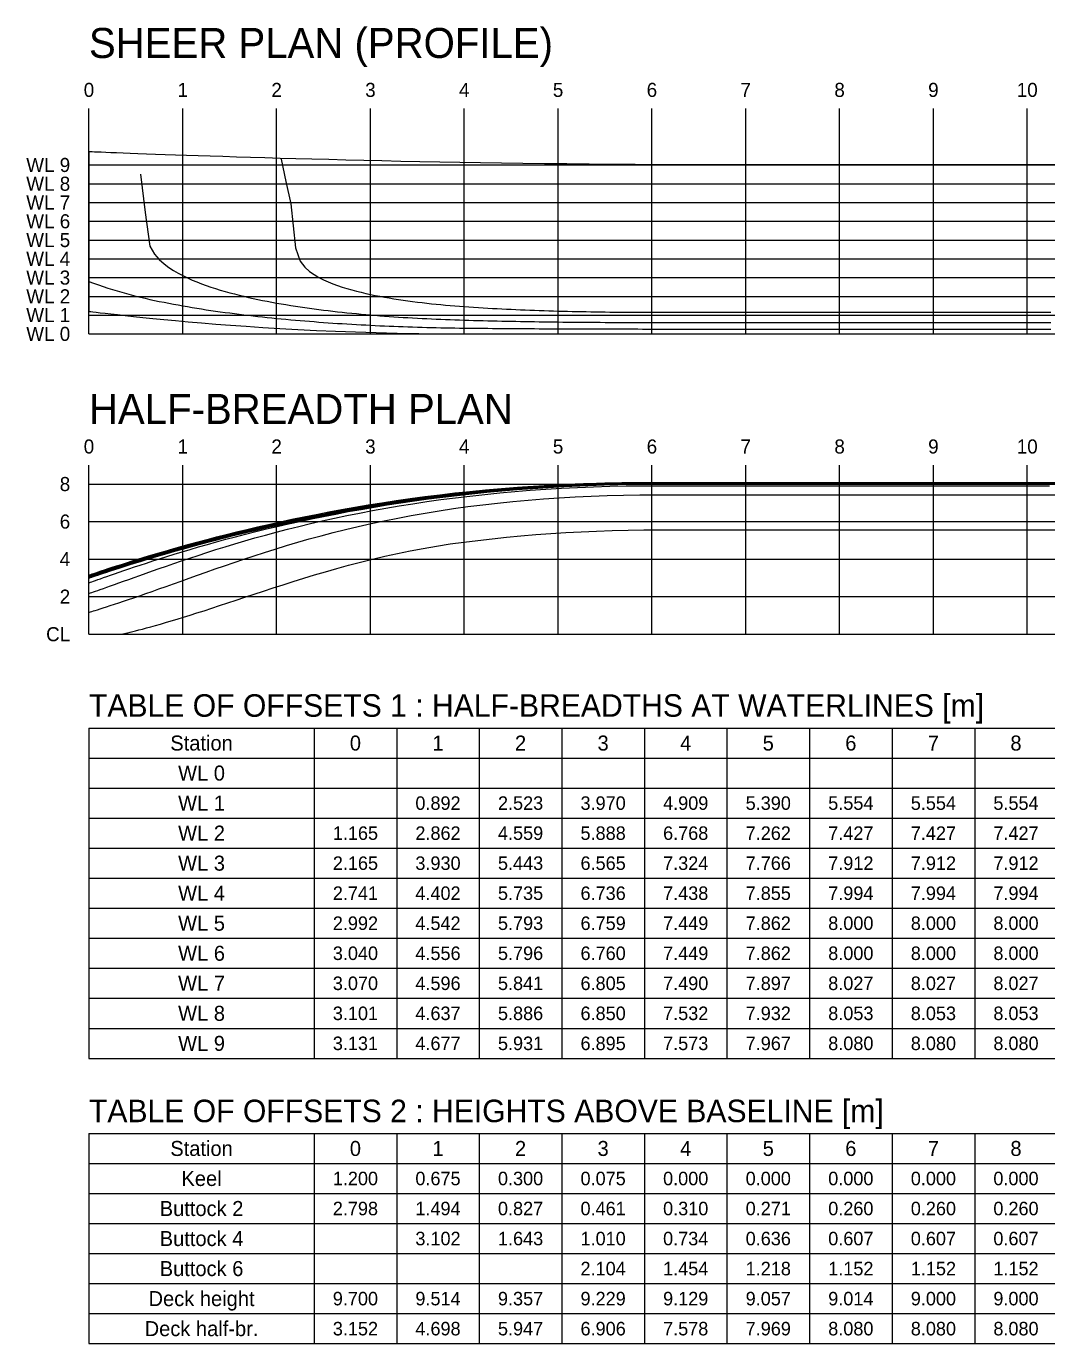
# Model space of a CAD drawing. Header units: metres. Extents: x -3336 to 157000, y -53800 to 16385.
# Drawn here: x -3336 to 51088, y -53800 to 16385 of the extents above; entities that cross this region are included whole.
import ezdxf
from ezdxf.enums import TextEntityAlignment as Align

# ---------------------------------------------------------------- set-up
doc = ezdxf.new("R2010")
doc.units = ezdxf.units.M
for name, color, linetype in [('LINES_BUTTOCK', 4, 'CONTINUOUS'), ('LINES_CL', 30, 'CONTINUOUS'), ('LINES_DECK', 6, 'CONTINUOUS'), ('LINES_GRID', 8, 'CONTINUOUS'), ('LINES_PROFILE', 7, 'CONTINUOUS'), ('LINES_TABLE', 8, 'CONTINUOUS'), ('LINES_TEXT', 7, 'CONTINUOUS'), ('LINES_WATERLINE', 1, 'CONTINUOUS')]:
    doc.layers.add(name, color=color, linetype=linetype)

msp = doc.modelspace()

# ---------------------------------------------------------------- linework, layer by layer
at = {"layer": 'LINES_BUTTOCK'}
for points in [[(10250, 9313.1053), (10500, 8111.9106), (10750, 6930.8798), (11000, 4578.7125), (11250, 3872.7947), (11500, 3554.5551), (11750, 3331.6662), (12000, 3155.9285), (12250, 3009.1676), (12500, 2882.3718), (12750, 2770.3518), (13000, 2669.8191), (13250, 2578.5442), (13500, 2494.9382), (13750, 2417.8243), (14000, 2346.3035), (14250, 2279.6716), (14500, 2217.3652), (14750, 2158.9256), (15000, 2103.9739), (15250, 2052.1924), (15500, 2003.3124), (15750, 1957.1039), (16000, 1913.3683), (16250, 1871.9328), (16500, 1832.6462), (16750, 1795.3749), (17000, 1760.0007), (17250, 1726.418), (17500, 1694.5323), (17750, 1664.2585), (18000, 1635.5198), (18250, 1608.2467), (18500, 1582.3756), (18750, 1557.8489), (19000, 1534.6135), (19250, 1512.6209), (19500, 1491.8265), (19750, 1472.1891), (20000, 1453.6706), (20250, 1436.0932), (20500, 1419.2794), (20750, 1403.1959), (21000, 1387.8118), (21250, 1373.0983), (21500, 1359.0286), (21750, 1345.5777), (22000, 1332.7223), (22250, 1320.4407), (22500, 1308.7124), (22750, 1297.5185), (23000, 1286.8412), (23250, 1276.6639), (23500, 1266.971), (23750, 1257.748), (24000, 1248.9813), (24250, 1240.6581), (24500, 1232.7666), (24750, 1225.2956), (25000, 1218.2348), (25250, 1211.5744), (25500, 1205.3055), (25750, 1199.4196), (26000, 1193.909), (26250, 1188.7664), (26500, 1183.9852), (26750, 1179.5592), (27000, 1175.4828), (27250, 1171.7508), (27500, 1168.3586), (27750, 1165.3018), (28000, 1162.5768), (28250, 1160.1802), (28500, 1158.109), (28750, 1156.3607), (29000, 1154.9331), (29250, 1153.8245), (29500, 1153.0337), (29750, 1152.5595), (30000, 1152.4016), (30250, 1152.4016), (30500, 1152.4016), (30750, 1152.4016), (31000, 1152.4016), (31250, 1152.4016), (31500, 1152.4016), (31750, 1152.4016), (32000, 1152.4016), (32250, 1152.4016), (32500, 1152.4016), (32750, 1152.4016), (33000, 1152.4016), (33250, 1152.4016), (33500, 1152.4016), (33750, 1152.4016), (34000, 1152.4016), (34250, 1152.4016), (34500, 1152.4016), (34750, 1152.4016), (35000, 1152.4016), (35250, 1152.4016), (35500, 1152.4016), (35750, 1152.4016), (36000, 1152.4016), (36250, 1152.4016), (36500, 1152.4016), (36750, 1152.4016), (37000, 1152.4016), (37250, 1152.4016), (37500, 1152.4016), (37750, 1152.4016), (38000, 1152.4016), (38250, 1152.4016), (38500, 1152.4016), (38750, 1152.4016), (39000, 1152.4016), (39250, 1152.4016), (39500, 1152.4016), (39750, 1152.4016), (40000, 1152.4016), (40250, 1152.4016), (40500, 1152.4016), (40750, 1152.4016), (41000, 1152.4016), (41250, 1152.4016), (41500, 1152.4016), (41750, 1152.4016), (42000, 1152.4016), (42250, 1152.4016), (42500, 1152.4016), (42750, 1152.4016), (43000, 1152.4016), (43250, 1152.4016), (43500, 1152.4016), (43750, 1152.4016), (44000, 1152.4016), (44250, 1152.4016), (44500, 1152.4016), (44750, 1152.4016), (45000, 1152.4016), (45250, 1152.4016), (45500, 1152.4016), (45750, 1152.4016), (46000, 1152.4016), (46250, 1152.4016), (46500, 1152.4016), (46750, 1152.4016), (47000, 1152.4016), (47250, 1152.4016), (47500, 1152.4016), (47750, 1152.4016), (48000, 1152.4016), (48250, 1152.4016), (48500, 1152.4016), (48750, 1152.4016), (49000, 1152.4016), (49250, 1152.4016), (49500, 1152.4016), (49750, 1152.4016), (50000, 1152.4016), (50250, 1152.4016), (50500, 1152.4016), (50750, 1152.4016), (51000, 1152.4016), (51250, 1152.4016)], [(2750, 8516.9831), (3000, 6473.512), (3250, 4668.1212), (3500, 4242.3628), (3750, 3956.509), (4000, 3731.8936), (4250, 3543.4505), (4500, 3379.5234), (4750, 3233.6082), (5000, 3101.6516), (5250, 2980.9298), (5500, 2869.5105), (5750, 2765.9644), (6000, 2669.1994), (6250, 2578.359), (6500, 2492.7566), (6750, 2411.8315), (7000, 2335.1192), (7250, 2262.2294), (7500, 2192.8305), (7750, 2126.6379), (8000, 2063.4052), (8250, 2002.9175), (8500, 1944.9857), (8750, 1889.4427), (9000, 1836.14), (9250, 1784.9448), (9500, 1735.7377), (9750, 1688.4112), (10000, 1642.8678), (10250, 1599.0192), (10500, 1556.7846), (10750, 1516.0902), (11000, 1476.8685), (11250, 1439.0572), (11500, 1402.5991), (11750, 1367.4412), (12000, 1333.5346), (12250, 1300.8339), (12500, 1269.2969), (12750, 1238.8843), (13000, 1209.5596), (13250, 1181.2885), (13500, 1154.0391), (13750, 1127.7815), (14000, 1102.4877), (14250, 1078.1314), (14500, 1054.6878), (14750, 1032.1338), (15000, 1010.4473), (15250, 989.6079), (15500, 969.596), (15750, 950.3933), (16000, 931.9824), (16250, 914.3468), (16500, 897.4711), (16750, 881.3404), (17000, 865.941), (17250, 851.2594), (17500, 837.2832), (17750, 824.0004), (18000, 811.3997), (18250, 799.4703), (18500, 788.2019), (18750, 777.5849), (19000, 767.6099), (19250, 758.2681), (19500, 749.551), (19750, 741.4506), (20000, 733.9592), (20250, 726.9048), (20500, 720.1147), (20750, 713.581), (21000, 707.2963), (21250, 701.2536), (21500, 695.4459), (21750, 689.867), (22000, 684.5107), (22250, 679.3713), (22500, 674.4432), (22750, 669.7213), (23000, 665.2006), (23250, 660.8765), (23500, 656.7444), (23750, 652.8003), (24000, 649.04), (24250, 645.4599), (24500, 642.0563), (24750, 638.826), (25000, 635.7658), (25250, 632.8727), (25500, 630.1438), (25750, 627.5766), (26000, 625.1687), (26250, 622.9178), (26500, 620.8216), (26750, 618.8783), (27000, 617.0861), (27250, 615.4433), (27500, 613.9483), (27750, 612.5998), (28000, 611.3965), (28250, 610.3373), (28500, 609.4214), (28750, 608.6477), (29000, 608.0157), (29250, 607.5247), (29500, 607.1743), (29750, 606.9642), (30000, 606.8942), (30250, 606.8942), (30500, 606.8942), (30750, 606.8942), (31000, 606.8942), (31250, 606.8942), (31500, 606.8942), (31750, 606.8942), (32000, 606.8942), (32250, 606.8942), (32500, 606.8942), (32750, 606.8942), (33000, 606.8942), (33250, 606.8942), (33500, 606.8942), (33750, 606.8942), (34000, 606.8942), (34250, 606.8942), (34500, 606.8942), (34750, 606.8942), (35000, 606.8942), (35250, 606.8942), (35500, 606.8942), (35750, 606.8942), (36000, 606.8942), (36250, 606.8942), (36500, 606.8942), (36750, 606.8942), (37000, 606.8942), (37250, 606.8942), (37500, 606.8942), (37750, 606.8942), (38000, 606.8942), (38250, 606.8942), (38500, 606.8942), (38750, 606.8942), (39000, 606.8942), (39250, 606.8942), (39500, 606.8942), (39750, 606.8942), (40000, 606.8942), (40250, 606.8942), (40500, 606.8942), (40750, 606.8942), (41000, 606.8942), (41250, 606.8942), (41500, 606.8942), (41750, 606.8942), (42000, 606.8942), (42250, 606.8942), (42500, 606.8942), (42750, 606.8942), (43000, 606.8942), (43250, 606.8942), (43500, 606.8942), (43750, 606.8942), (44000, 606.8942), (44250, 606.8942), (44500, 606.8942), (44750, 606.8942), (45000, 606.8942), (45250, 606.8942), (45500, 606.8942), (45750, 606.8942), (46000, 606.8942), (46250, 606.8942), (46500, 606.8942), (46750, 606.8942), (47000, 606.8942), (47250, 606.8942), (47500, 606.8942), (47750, 606.8942), (48000, 606.8942), (48250, 606.8942), (48500, 606.8942), (48750, 606.8942), (49000, 606.8942), (49250, 606.8942), (49500, 606.8942), (49750, 606.8942), (50000, 606.8942), (50250, 606.8942), (50500, 606.8942), (50750, 606.8942), (51000, 606.8942), (51250, 606.8942)], [(0, 2797.8682), (250, 2700.3952), (500, 2608.4864), (750, 2521.5185), (1000, 2438.974), (1250, 2360.4181), (1500, 2285.4821), (1750, 2213.8501), (2000, 2145.2496), (2250, 2079.4434), (2500, 2016.2243), (2750, 1955.4096), (3000, 1896.8377), (3250, 1840.3648), (3500, 1785.8624), (3750, 1733.2152), (4000, 1682.3195), (4250, 1633.0811), (4500, 1585.4151), (4750, 1539.2439), (5000, 1494.4966), (5250, 1451.1087), (5500, 1409.0207), (5750, 1368.1781), (6000, 1328.5304), (6250, 1290.0313), (6500, 1252.6377), (6750, 1216.3098), (7000, 1181.0107), (7250, 1146.7057), (7500, 1113.3631), (7750, 1080.9527), (8000, 1049.4467), (8250, 1018.819), (8500, 989.0451), (8750, 960.1021), (9000, 931.9684), (9250, 904.6239), (9500, 878.0495), (9750, 852.2272), (10000, 827.1404), (10250, 802.7729), (10500, 779.1099), (10750, 756.1371), (11000, 733.8411), (11250, 712.2093), (11500, 691.2296), (11750, 670.8908), (12000, 651.1819), (12250, 632.0928), (12500, 613.6138), (12750, 595.7356), (13000, 578.4496), (13250, 561.7473), (13500, 545.621), (13750, 530.063), (14000, 515.0662), (14250, 500.6237), (14500, 486.7292), (14750, 473.3762), (15000, 460.559), (15250, 448.2719), (15500, 436.5096), (15750, 425.2668), (16000, 414.5386), (16250, 404.3204), (16500, 394.6077), (16750, 385.3962), (17000, 376.6817), (17250, 368.4605), (17500, 360.7286), (17750, 353.4825), (18000, 346.7188), (18250, 340.4341), (18500, 334.6254), (18750, 329.2895), (19000, 324.4235), (19250, 320.0248), (19500, 316.0906), (19750, 312.6183), (20000, 309.6055), (20250, 306.8719), (20500, 304.2371), (20750, 301.6983), (21000, 299.2531), (21250, 296.8991), (21500, 294.6339), (21750, 292.4554), (22000, 290.3616), (22250, 288.3503), (22500, 286.4198), (22750, 284.5683), (23000, 282.7939), (23250, 281.0952), (23500, 279.4706), (23750, 277.9185), (24000, 276.4377), (24250, 275.0267), (24500, 273.6844), (24750, 272.4095), (25000, 271.201), (25250, 270.0577), (25500, 268.9788), (25750, 267.9633), (26000, 267.0102), (26250, 266.1189), (26500, 265.2885), (26750, 264.5183), (27000, 263.8077), (27250, 263.1562), (27500, 262.563), (27750, 262.0279), (28000, 261.5502), (28250, 261.1297), (28500, 260.7659), (28750, 260.4586), (29000, 260.2075), (29250, 260.0124), (29500, 259.8732), (29750, 259.7897), (30000, 259.7619), (30250, 259.7619), (30500, 259.7619), (30750, 259.7619), (31000, 259.7619), (31250, 259.7619), (31500, 259.7619), (31750, 259.7619), (32000, 259.7619), (32250, 259.7619), (32500, 259.7619), (32750, 259.7619), (33000, 259.7619), (33250, 259.7619), (33500, 259.7619), (33750, 259.7619), (34000, 259.7619), (34250, 259.7619), (34500, 259.7619), (34750, 259.7619), (35000, 259.7619), (35250, 259.7619), (35500, 259.7619), (35750, 259.7619), (36000, 259.7619), (36250, 259.7619), (36500, 259.7619), (36750, 259.7619), (37000, 259.7619), (37250, 259.7619), (37500, 259.7619), (37750, 259.7619), (38000, 259.7619), (38250, 259.7619), (38500, 259.7619), (38750, 259.7619), (39000, 259.7619), (39250, 259.7619), (39500, 259.7619), (39750, 259.7619), (40000, 259.7619), (40250, 259.7619), (40500, 259.7619), (40750, 259.7619), (41000, 259.7619), (41250, 259.7619), (41500, 259.7619), (41750, 259.7619), (42000, 259.7619), (42250, 259.7619), (42500, 259.7619), (42750, 259.7619), (43000, 259.7619), (43250, 259.7619), (43500, 259.7619), (43750, 259.7619), (44000, 259.7619), (44250, 259.7619), (44500, 259.7619), (44750, 259.7619), (45000, 259.7619), (45250, 259.7619), (45500, 259.7619), (45750, 259.7619), (46000, 259.7619), (46250, 259.7619), (46500, 259.7619), (46750, 259.7619), (47000, 259.7619), (47250, 259.7619), (47500, 259.7619), (47750, 259.7619), (48000, 259.7619), (48250, 259.7619), (48500, 259.7619), (48750, 259.7619), (49000, 259.7619), (49250, 259.7619), (49500, 259.7619), (49750, 259.7619), (50000, 259.7619), (50250, 259.7619), (50500, 259.7619), (50750, 259.7619), (51000, 259.7619), (51250, 259.7619)]]:
    msp.add_lwpolyline(points, dxfattribs=at)
at = {"layer": 'LINES_CL'}
for points in [[(0, 0), (107000, 0)], [(0, -16000), (107000, -16000)]]:
    msp.add_lwpolyline(points, dxfattribs=at)
at = {"layer": 'LINES_DECK'}
msp.add_lwpolyline([(0, -12847.52), (10.2773, -12844.0347), (41.1051, -12833.588), (92.4716, -12816.2068), (164.3571, -12791.9364), (256.7337, -12760.8398), (369.5658, -12722.9976), (502.81, -12678.5084), (656.415, -12627.4877), (830.3213, -12570.0686), (1024.4622, -12506.4007), (1238.7626, -12436.6503), (1473.14, -12360.9998), (1727.504, -12279.6474), (2001.7565, -12192.8067), (2295.7919, -12100.7062), (2609.4967, -12003.5888), (2942.7501, -11901.7114), (3295.4235, -11795.3443), (3667.381, -11684.7706), (4058.4792, -11570.2859), (4468.5673, -11452.1973), (4897.4872, -11330.8232), (5345.0736, -11206.4921), (5811.1539, -11079.5428), (6295.5484, -10950.323), (6798.0704, -10819.1889), (7318.5262, -10686.5048), (7856.7151, -10552.6419), (8412.4296, -10417.9781), (8985.4554, -10282.8967), (9575.5718, -10147.7866), (10182.5511, -10013.0407), (10806.1594, -9879.0558), (11446.1563, -9746.2315), (12102.2949, -9614.9699), (12774.3225, -9485.6745), (13461.9798, -9358.7498), (14165.0018, -9234.6003), (14883.1175, -9113.6303), (15616.05, -8996.2427), (16363.5168, -8882.8386), (17125.2296, -8773.8164), (17900.8949, -8669.5716), (18690.2136, -8570.4955), (19492.8814, -8476.9751), (20308.5888, -8389.392), (21137.0214, -8308.122), (21977.8599, -8233.5346), (22830.78, -8165.992), (23695.4529, -8105.8488), (24571.5453, -8053.451), (25458.7195, -8009.1359), (26356.6334, -7973.2311), (27264.9408, -7946.0542), (28183.2916, -7927.9118), (29111.3318, -7919.0994), (30048.7035, -7919.6264), (30995.0454, -7919.7556), (31949.9927, -7919.8582), (32913.1772, -7919.9336), (33884.2275, -7919.981), (34862.7694, -7919.9997), (35848.4256, -7920), (36840.816, -7920), (37839.5582, -7920), (38844.267, -7920), (39854.5551, -7920), (40870.0331, -7920), (41890.3095, -7920), (42914.9908, -7920), (43943.6822, -7920), (44975.987, -7920), (46011.5072, -7920), (47049.8436, -7920), (48090.596, -7920), (49133.3631, -7920), (50177.7428, -7919.9152), (51223.3327, -7918.4692)], dxfattribs=at)
at = {"layer": 'LINES_GRID'}
for points in [[(0, 0), (0, 12000)], [(5000, 0), (5000, 12000)], [(10000, 0), (10000, 12000)], [(15000, 0), (15000, 12000)], [(20000, 0), (20000, 12000)], [(25000, 0), (25000, 12000)], [(30000, 0), (30000, 12000)], [(35000, 0), (35000, 12000)], [(40000, 0), (40000, 12000)], [(45000, 0), (45000, 12000)], [(50000, 0), (50000, 12000)], [(0, 9000), (107000, 9000)], [(0, 8000), (107000, 8000)], [(0, 7000), (107000, 7000)], [(0, 6000), (107000, 6000)], [(0, 5000), (107000, 5000)], [(0, 4000), (107000, 4000)], [(0, 3000), (107000, 3000)], [(0, 2000), (107000, 2000)], [(0, 1000), (107000, 1000)], [(0, 0), (107000, 0)], [(0, -16000), (0, -7000)], [(5000, -16000), (5000, -7000)], [(10000, -16000), (10000, -7000)], [(15000, -16000), (15000, -7000)], [(20000, -16000), (20000, -7000)], [(25000, -16000), (25000, -7000)], [(30000, -16000), (30000, -7000)], [(35000, -16000), (35000, -7000)], [(40000, -16000), (40000, -7000)], [(45000, -16000), (45000, -7000)], [(50000, -16000), (50000, -7000)], [(0, -8000), (107000, -8000)], [(0, -10000), (107000, -10000)], [(0, -12000), (107000, -12000)], [(0, -14000), (107000, -14000)], [(0, -16000), (107000, -16000)]]:
    msp.add_lwpolyline(points, dxfattribs=at)
at = {"layer": 'LINES_PROFILE'}
for points in [[(51920.8658, 9000), (50526.1582, 9000), (49133.3631, 9000), (47743.4349, 9000), (46357.3262, 9000), (44975.987, 9000), (43600.364, 9000), (42231.3999, 9000), (40870.0331, 9000), (39517.1965, 9000), (38173.8172, 9000), (36840.816, 9000), (35519.1064, 9000), (34209.5943, 9000.357), (32913.1772, 9002.4885), (31630.7434, 9006.4868), (30363.1721, 9012.2858), (29111.3318, 9019.8151), (27876.0805, 9029.0001), (26658.2649, 9039.7626), (25458.7195, 9052.0206), (24278.2665, 9065.6889), (23117.7148, 9080.6793), (21977.8599, 9096.9006), (20859.4829, 9114.2596), (19763.3504, 9132.6603), (18690.2136, 9152.0052), (17640.8079, 9172.1952), (16615.8526, 9193.1296), (15616.05, 9214.7072), (14642.0855, 9236.8255), (13694.6266, 9259.3822), (12774.3225, 9282.2747), (11881.804, 9305.4006), (11017.6828, 9328.658), (10182.5511, 9351.9462), (9376.9813, 9375.1652), (8601.5255, 9398.2168), (7856.7151, 9421.0045), (7143.0606, 9443.4338), (6461.051, 9465.4123), (5811.1539, 9486.8507), (5193.8146, 9507.6621), (4609.4562, 9527.7629), (4058.4792, 9547.073), (3541.2612, 9565.5156), (3058.1566, 9583.0179), (2609.4967, 9599.5113), (2195.5888, 9614.9311), (1816.7167, 9629.2173), (1473.14, 9642.3145), (1165.0941, 9654.1719), (892.7902, 9664.7439), (656.415, 9673.9896), (456.1303, 9681.8737), (292.0735, 9688.3658), (164.3571, 9693.4412), (73.0685, 9697.0803), (18.2702, 9699.2694), (0, 9700), (0, 1200)], [(0, 1200), (0, 9700)], [(0, 1200), (23.9318, 1197.1299), (95.7037, 1188.543), (215.2447, 1174.3096), (382.437, 1154.5463), (597.1155, 1129.4158), (859.0683, 1099.1258), (1168.037, 1063.9285), (1523.7167, 1024.1191), (1925.7562, 980.0349), (2373.759, 932.0531), (2867.2827, 880.59), (3405.8404, 826.0984), (3988.9007, 769.0659), (4615.888, 710.0127), (5286.1836, 649.4892), (5999.126, 588.0734), (6754.0117, 526.3686), (7550.0956, 465.0004), (8386.5921, 404.6137), (9262.6758, 345.8704), (10177.4819, 289.4456), (11130.1077, 236.025), (12119.6131, 186.3015), (13145.0216, 140.9722), (14205.3211, 100.7349), (15299.4654, 66.2851), (16426.3745, 38.3124), (17584.9365, 17.4976), (18774.0079, 4.5092), (19992.4153, 0.0002), (21238.9562, 0), (22512.4004, 0), (23811.4913, 0), (25134.9468, 0), (26481.4608, 0), (27849.7044, 0), (29238.3273, 0), (30645.9592, 0), (32071.2109, 0), (33512.6758, 0), (34968.9314, 0), (36438.5405, 0), (37920.0528, 0), (39412.0062, 0), (40912.9284, 0), (42421.3382, 0), (43935.7468, 0), (45454.6598, 0), (46976.5782, 0), (48500, 0), (50023.4218, 0), (51545.3402, 0)], [(0, -16000), (0, -12847.52)]]:
    msp.add_lwpolyline(points, dxfattribs=at)
at = {"layer": 'LINES_TABLE'}
for points in [[(0, -21000), (108800, -21000)], [(0, -21000), (0, -38600)], [(12000, -21000), (12000, -38600)], [(16400, -21000), (16400, -38600)], [(20800, -21000), (20800, -38600)], [(25200, -21000), (25200, -38600)], [(29600, -21000), (29600, -38600)], [(34000, -21000), (34000, -38600)], [(38400, -21000), (38400, -38600)], [(42800, -21000), (42800, -38600)], [(47200, -21000), (47200, -38600)], [(0, -22600), (108800, -22600)], [(0, -24200), (108800, -24200)], [(0, -25800), (108800, -25800)], [(0, -27400), (108800, -27400)], [(0, -29000), (108800, -29000)], [(0, -30600), (108800, -30600)], [(0, -32200), (108800, -32200)], [(0, -33800), (108800, -33800)], [(0, -35400), (108800, -35400)], [(0, -37000), (108800, -37000)], [(0, -38600), (108800, -38600)], [(0, -42600), (108800, -42600)], [(0, -42600), (0, -53800)], [(12000, -42600), (12000, -53800)], [(16400, -42600), (16400, -53800)], [(20800, -42600), (20800, -53800)], [(25200, -42600), (25200, -53800)], [(29600, -42600), (29600, -53800)], [(34000, -42600), (34000, -53800)], [(38400, -42600), (38400, -53800)], [(42800, -42600), (42800, -53800)], [(47200, -42600), (47200, -53800)], [(0, -44200), (108800, -44200)], [(0, -45800), (108800, -45800)], [(0, -47400), (108800, -47400)], [(0, -49000), (108800, -49000)], [(0, -50600), (108800, -50600)], [(0, -52200), (108800, -52200)], [(0, -53800), (108800, -53800)]]:
    msp.add_lwpolyline(points, dxfattribs=at)
at = {"layer": 'LINES_WATERLINE'}
for points in [[(0.0001, -12868.8), (10.0236, -12865.407), (40.0902, -12855.2365), (90.1884, -12838.3138), (160.2987, -12814.6808), (250.3943, -12784.3962), (360.4403, -12747.5353), (490.3944, -12704.1898), (640.2064, -12654.4677), (809.8186, -12598.4931), (999.1655, -12536.4059), (1208.1743, -12468.3616), (1436.7642, -12394.5311), (1684.8473, -12315.1001), (1952.3278, -12230.269), (2239.1026, -12140.2527), (2545.0612, -12045.2796), (2870.0857, -11945.5919), (3214.0506, -11841.4446), (3576.8235, -11733.1053), (3958.2644, -11620.8538), (4358.2263, -11504.9811), (4776.5551, -11385.7895), (5213.0893, -11263.5916), (5667.6608, -11138.71), (6140.0943, -11011.4763), (6630.2077, -10882.2312), (7137.812, -10751.3231), (7662.7115, -10619.1078), (8204.7039, -10485.948), (8763.5802, -10352.2125), (9339.125, -10218.2754), (9931.1164, -10084.5155), (10539.3261, -9951.3156), (11163.5197, -9819.0621), (11803.4565, -9688.1437), (12458.8899, -9558.9512), (13129.5671, -9431.8764), (13815.2296, -9307.3117), (14515.613, -9185.6493), (15230.4474, -9067.2802), (15959.4572, -8952.5941), (16702.3613, -8841.9779), (17458.8733, -8735.8156), (18228.7016, -8634.4875), (19011.5493, -8538.3691), (19807.1147, -8447.8309), (20615.0911, -8363.2376), (21435.1669, -8284.9471), (22267.0261, -8213.3103), (23110.3479, -8148.6703), (23964.8073, -8091.3615), (24830.0747, -8041.7095), (25705.8166, -8000.0298), (26591.6955, -7966.6281), (27487.3697, -7941.7989), (28392.4941, -7925.8254), (29306.7195, -7918.9791), (30229.6937, -7920), (31161.0607, -7920), (32100.4616, -7920), (33047.534, -7920), (34001.9131, -7920), (34963.2307, -7920), (35931.1163, -7920), (36905.1968, -7920), (37885.0966, -7920), (38870.438, -7920), (39860.8411, -7920), (40855.9241, -7920), (41855.3033, -7920), (42858.5935, -7920), (43865.4078, -7920), (44875.3582, -7920), (45888.0553, -7920), (46903.1087, -7920), (47920.127, -7920), (48938.7182, -7920), (49958.4896, -7920), (50979.048, -7918.904), (52000, -7916.8)], [(0.0001, -12899.2), (9.8951, -12895.8765), (39.5762, -12885.9142), (89.0321, -12869.3373), (158.2436, -12846.1858), (247.1841, -12816.5161), (355.8193, -12780.4002), (484.1073, -12737.926), (631.9986, -12689.1968), (799.4363, -12634.3315), (986.3557, -12573.4642), (1192.6849, -12506.7439), (1418.3442, -12434.3343), (1663.2467, -12356.4135), (1927.298, -12273.1736), (2210.3962, -12184.8206), (2512.4323, -12091.5739), (2833.2897, -11993.6656), (3172.8448, -11891.3406), (3530.9668, -11784.856), (3907.5174, -11674.4802), (4302.3516, -11560.4932), (4715.3172, -11443.1855), (5146.2548, -11322.8577), (5594.9985, -11199.8202), (6061.3752, -11074.3923), (6545.2051, -10946.9019), (7046.3016, -10817.6848), (7564.4716, -10687.0842), (8099.5154, -10555.45), (8651.2267, -10423.1379), (9219.3926, -10290.5093), (9803.7944, -10157.9305), (10404.2065, -10025.7716), (11020.3976, -9894.4065), (11652.1301, -9764.2118), (12299.1605, -9635.5661), (12961.2393, -9508.8496), (13638.1113, -9384.4432), (14329.5154, -9262.728), (15035.1853, -9144.0845), (15754.8488, -9028.8918), (16488.2285, -8917.527), (17235.0416, -8810.3649), (17995.0003, -8707.7766), (18767.8115, -8610.1294), (19553.1773, -8517.7859), (20350.795, -8431.1036), (21160.3571, -8350.4339), (21981.5514, -8276.1214), (22814.0614, -8208.5039), (23657.5661, -8147.9112), (24511.7404, -8094.6646), (25376.2549, -8049.0764), (26250.7763, -8011.4495), (27134.9676, -7982.0765), (28028.4877, -7961.2393), (28930.9924, -7949.2087), (29842.1335, -7946.2436), (30761.5599, -7946.6667), (31688.9172, -7946.6667), (32623.8477, -7946.6667), (33565.9911, -7946.6667), (34514.9841, -7946.6667), (35470.461, -7946.6667), (36432.0533, -7946.6667), (37399.3903, -7946.6667), (38372.0991, -7946.6667), (39349.8047, -7946.6667), (40332.1302, -7946.6667), (41318.6968, -7946.6667), (42309.1243, -7946.6667), (43303.0308, -7946.6667), (44300.0331, -7946.6667), (45299.7469, -7946.6667), (46301.7868, -7946.6667), (47305.7664, -7946.6667), (48311.2988, -7946.6667), (49317.9961, -7946.6667), (50325.4705, -7946.5266), (51333.3333, -7945.5054)], [(0.0001, -12929.6), (9.7666, -12926.3454), (39.0623, -12916.5892), (87.8759, -12900.3547), (156.1885, -12877.6803), (243.9739, -12848.6197), (351.1983, -12813.2419), (477.8202, -12771.6311), (623.7908, -12723.8861), (789.054, -12670.1208), (973.5459, -12610.4635), (1177.1954, -12545.0568), (1399.9241, -12474.0577), (1641.6461, -12397.6366), (1902.2681, -12315.9778), (2181.6898, -12229.2786), (2479.8033, -12137.7493), (2796.4937, -12041.6127), (3131.6391, -11941.1035), (3485.1101, -11836.4685), (3856.7704, -11727.9655), (4246.4769, -11615.8632), (4654.0793, -11500.4408), (5079.4204, -11381.9872), (5522.3362, -11260.8009), (5982.656, -11137.189), (6460.2024, -11011.4673), (6954.7912, -10883.9591), (7466.2318, -10754.9949), (7994.3269, -10624.9122), (8538.8731, -10494.0542), (9099.6603, -10362.7697), (9676.4724, -10231.4123), (10269.087, -10100.34), (10877.2756, -9969.9144), (11500.8038, -9840.4997), (12139.4312, -9712.4631), (12792.9115, -9586.1728), (13460.9929, -9461.9987), (14143.4178, -9340.3107), (14839.9232, -9221.4784), (15550.2404, -9105.871), (16274.0956, -8993.8555), (17011.2099, -8885.7973), (17761.2989, -8782.0586), (18524.0737, -8682.9981), (19299.24, -8588.9707), (20086.499, -8500.3261), (20885.5473, -8417.4091), (21696.0767, -8340.5582), (22517.7749, -8270.1054), (23350.325, -8206.3754), (24193.4061, -8149.6852), (25046.6931, -8100.3435), (25909.8571, -8058.6499), (26782.5654, -8024.8948), (27664.4814, -7999.3583), (28555.2652, -7982.3101), (29454.5733, -7974.0089), (30362.0592, -7973.3333), (31277.3728, -7973.3333), (32200.1614, -7973.3333), (33130.0691, -7973.3333), (34066.7376, -7973.3333), (35009.8056, -7973.3333), (35958.9097, -7973.3333), (36913.6839, -7973.3333), (37873.7601, -7973.3333), (38838.7683, -7973.3333), (39808.3363, -7973.3333), (40782.0904, -7973.3333), (41759.6552, -7973.3333), (42740.6538, -7973.3333), (43724.708, -7973.3333), (44711.4385, -7973.3333), (45700.4649, -7973.3333), (46691.4058, -7973.3333), (47683.8793, -7973.3333), (48677.5027, -7973.3333), (49671.8929, -7973.3333), (50666.6667, -7973.1281), (51661.4404, -7972.5257)], [(0.0001, -12960), (9.6381, -12956.8135), (38.5483, -12947.2616), (86.7196, -12931.3662), (154.1334, -12909.1641), (240.7638, -12880.7069), (346.5773, -12846.0604), (471.5331, -12805.3051), (615.5831, -12758.5356), (778.6717, -12705.8608), (960.7361, -12647.4034), (1161.706, -12583.3001), (1381.5041, -12513.7009), (1620.0455, -12438.7691), (1877.2383, -12358.6812), (2152.9833, -12273.626), (2447.1743, -12183.8052), (2759.6978, -12089.4322), (3090.4333, -11990.7321), (3439.2534, -11887.9415), (3806.0235, -11781.3078), (4190.6022, -11671.089), (4592.8414, -11557.5529), (5012.5859, -11440.9772), (5449.6739, -11321.6487), (5903.9369, -11199.8628), (6375.1997, -11075.923), (6863.2808, -10950.1406), (7367.9919, -10822.8341), (7889.1384, -10694.3282), (8426.5195, -10564.9541), (8979.9279, -10435.0482), (9549.1504, -10304.952), (10133.9674, -10175.011), (10734.1535, -10045.5748), (11349.4774, -9916.9959), (11979.7018, -9789.6294), (12624.5837, -9663.8325), (13283.8746, -9539.9634), (13957.3202, -9418.3813), (14644.661, -9299.4452), (15345.6319, -9183.5139), (16059.9628, -9070.9447), (16787.3782, -8962.0933), (17527.5976, -8857.313), (18280.3359, -8756.954), (19045.3026, -8661.3631), (19822.203, -8570.8825), (20610.7374, -8485.8499), (21410.602, -8406.5974), (22221.4884, -8333.4511), (23043.0839, -8266.7305), (23875.0718, -8206.7479), (24717.1314, -8153.808), (25568.938, -8108.2069), (26430.1632, -8070.2321), (27300.4751, -8040.1619), (28179.538, -8018.2643), (29067.0132, -8004.7972), (29962.5584, -8000.0077), (30865.8284, -8000), (31776.475, -8000), (32694.1472, -8000), (33618.4911, -8000), (34549.1503, -8000), (35485.7662, -8000), (36427.9775, -8000), (37375.4212, -8000), (38327.7318, -8000), (39284.5424, -8000), (40245.4839, -8000), (41210.186, -8000), (42178.2768, -8000), (43149.3829, -8000), (44123.1301, -8000), (45099.143, -8000), (46077.0452, -8000), (47056.4598, -8000), (48037.0092, -8000), (49018.3154, -8000), (50000, -8000), (50981.6846, -8000), (51962.9908, -8000)], [(0.0001, -13007.6124), (9.5899, -13004.3601), (38.3555, -12994.6103), (86.286, -12978.385), (153.3627, -12955.7208), (239.5599, -12926.6691), (344.8444, -12891.2965), (469.1754, -12849.6847), (612.5052, -12801.9309), (774.7783, -12748.1484), (955.9324, -12688.4658), (1155.8975, -12623.028), (1374.5966, -12551.9956), (1611.9453, -12475.5452), (1867.8521, -12393.8683), (2142.2184, -12307.1716), (2434.9384, -12215.6759), (2745.8993, -12119.6155), (3074.9811, -12019.237), (3422.0571, -11914.7981), (3786.9933, -11806.5672), (4169.6492, -11694.8214), (4569.8772, -11579.8458), (4987.523, -11461.9324), (5422.4255, -11341.3791), (5874.4172, -11218.4892), (6343.3237, -11093.5702), (6828.9644, -10966.934), (7331.1519, -10838.896), (7849.6927, -10709.7753), (8384.3869, -10579.8946), (8935.0283, -10449.5797), (9501.4046, -10319.1602), (10083.2976, -10188.9687), (10680.4828, -10059.3412), (11292.73, -9930.6167), (11919.8033, -9803.1372), (12561.4608, -9677.247), (13217.4552, -9553.2925), (13887.5336, -9431.6217), (14571.4377, -9312.5836), (15268.9038, -9196.5275), (15979.663, -9083.8024), (16703.4413, -8974.7566), (17439.9597, -8869.7365), (18188.9342, -8769.0863), (18950.0761, -8673.147), (19723.0919, -8582.2562), (20507.6838, -8496.7467), (21303.549, -8416.9461), (22110.381, -8343.1769), (22927.8685, -8275.7552), (23755.6965, -8214.99), (24593.5457, -8161.183), (25441.0933, -8114.6277), (26298.0124, -8075.6089), (27163.9727, -8044.4022), (28038.6403, -8021.2737), (28921.6781, -8006.4791), (29812.7456, -8000.2633), (30711.4993, -8000.07), (31617.5927, -8000.07), (32530.6764, -8000.07), (33450.3986, -8000.07), (34376.4046, -8000.07), (35308.3373, -8000.07), (36245.8376, -8000.07), (37188.5441, -8000.07), (38136.0932, -8000.07), (39088.1197, -8000.07), (40044.2565, -8000.07), (41004.1351, -8000.07), (41967.3854, -8000.07), (42933.636, -8000.07), (43902.5145, -8000.07), (44873.6473, -8000.07), (45846.66, -8000.07), (46821.1775, -8000.07), (47796.8242, -8000.07), (48773.2238, -8000.07), (49750, -8000.07), (50726.7762, -8000.07), (51703.1758, -8000.07)], [(0.0001, -13258.8063), (9.5417, -13255.4199), (38.1628, -13245.2645), (85.8524, -13228.3526), (152.5921, -13204.7052), (238.3561, -13174.3526), (343.1115, -13137.3361), (466.8177, -13093.7087), (609.4272, -13043.5366), (770.885, -12986.9015), (951.1287, -12923.9017), (1150.089, -12854.6543), (1367.689, -12779.2968), (1603.845, -12697.9886), (1858.4659, -12610.9124), (2131.4535, -12518.2752), (2422.7025, -12420.3086), (2732.1008, -12317.2693), (3059.529, -12209.438), (3404.8608, -12097.1186), (3767.9632, -11980.6363), (4148.6962, -11860.3357), (4546.913, -11736.5774), (4962.46, -11609.7356), (5395.1771, -11480.1943), (5844.8975, -11348.3439), (6311.4477, -11214.5778), (6794.648, -11079.2896), (7294.3119, -10942.8697), (7810.247, -10805.7037), (8342.2543, -10668.1697), (8890.1286, -10530.6383), (9453.6589, -10393.4707), (10032.6277, -10257.0198), (10626.812, -10121.6296), (11235.9826, -9987.6369), (11859.9048, -9855.3713), (12498.3379, -9725.1571), (13151.0359, -9597.3144), (13817.747, -9472.1598), (14498.2144, -9350.0077), (15192.1756, -9231.1711), (15899.3632, -9115.9622), (16619.5044, -9004.6925), (17352.3217, -8897.6735), (18097.5325, -8795.2161), (18854.8496, -8697.6305), (19623.9809, -8605.226), (20404.6301, -8518.3052), (21196.496, -8437.1461), (21999.2735, -8362.0519), (22812.6531, -8293.3257), (23636.3211, -8231.2644), (24469.9601, -8176.1591), (25313.2486, -8128.2939), (26165.8616, -8087.9454), (27027.4703, -8055.3825), (27897.7426, -8030.8655), (28776.343, -8014.6461), (29662.9328, -8006.9664), (30557.1701, -8006.3358), (31458.7103, -8006.3358), (32367.2057, -8006.3358), (33282.3061, -8006.3358), (34203.6588, -8006.3358), (35130.9085, -8006.3358), (36063.6978, -8006.3358), (37001.667, -8006.3358), (37944.4545, -8006.3358), (38891.6969, -8006.3358), (39843.0291, -8006.3358), (40798.0842, -8006.3358), (41756.494, -8006.3358), (42717.8891, -8006.3358), (43681.8988, -8006.3358), (44648.1516, -8006.3358), (45616.2748, -8006.3358), (46585.8952, -8006.3358), (47556.6391, -8006.3358), (48528.1322, -8006.3358), (49500, -8006.3358), (50471.8678, -8006.3358), (51443.3609, -8006.3358)], [(0.0001, -13834.9766), (9.4935, -13831.6384), (37.9701, -13821.6209), (85.4188, -13804.9148), (151.8214, -13781.5059), (237.1523, -13751.3762), (341.3786, -13714.5054), (464.4601, -13670.8738), (606.3493, -13620.4646), (766.9916, -13563.2673), (946.325, -13499.2811), (1144.2804, -13428.5193), (1360.7815, -13351.0126), (1595.7448, -13266.8141), (1849.0797, -13176.0027), (2120.6886, -13078.6879), (2410.4667, -12975.0128), (2718.3023, -12865.1581), (3044.0768, -12749.3439), (3387.6646, -12627.8322), (3748.9331, -12500.9272), (4127.7432, -12368.9755), (4523.9488, -12232.3646), (4937.3971, -12091.5202), (5367.9288, -11946.903), (5815.3778, -11799.0039), (6279.5717, -11648.3385), (6760.3316, -11495.4409), (7257.472, -11340.8572), (7770.8013, -11185.1391), (8300.1217, -11028.8369), (8845.229, -10872.4937), (9405.9131, -10716.6399), (9981.9579, -10561.7888), (10573.1412, -10408.4328), (11179.2352, -10257.0412), (11800.0063, -10108.0586), (12435.215, -9961.9049), (13084.6165, -9818.9753), (13747.9604, -9679.6423), (14424.9911, -9544.2574), (15115.4475, -9413.1536), (15819.0634, -9286.6479), (16535.5675, -9165.0446), (17264.6837, -9048.6374), (18006.1308, -8937.7127), (18759.6231, -8832.5514), (19524.8699, -8733.4318), (20301.5764, -8640.5982), (21089.443, -8554.011), (21888.1661, -8473.8852), (22697.4377, -8400.514), (23516.9457, -8334.1838), (24346.3744, -8275.1747), (25185.4039, -8223.7606), (26033.7108, -8180.2092), (26890.9679, -8144.782), (27756.8449, -8117.7345), (28631.008, -8099.3162), (29513.12, -8089.7704), (30402.841, -8088.3883), (31299.8279, -8088.3883), (32203.735, -8088.3883), (33114.2137, -8088.3883), (34030.9131, -8088.3883), (34953.4797, -8088.3883), (35881.5579, -8088.3883), (36814.7899, -8088.3883), (37752.8159, -8088.3883), (38695.2742, -8088.3883), (39641.8017, -8088.3883), (40592.0332, -8088.3883), (41545.6026, -8088.3883), (42502.1422, -8088.3883), (43461.2832, -8088.3883), (44422.6558, -8088.3883), (45385.8895, -8088.3883), (46350.6129, -8088.3883), (47316.4541, -8088.3883), (48283.0406, -8088.3883), (49250, -8088.3883), (50216.9594, -8088.3883), (51183.5459, -8088.3883)], [(0.0001, -14835.2497), (9.4453, -14832.4221), (37.7773, -14823.9271), (84.9852, -14809.7282), (151.0507, -14789.7655), (235.9485, -14763.9572), (339.6457, -14732.2016), (462.1024, -14694.3795), (603.2714, -14650.3576), (763.0983, -14599.9921), (941.5214, -14543.1331), (1138.4719, -14479.6295), (1353.874, -14409.3343), (1587.6446, -14332.1107), (1839.6935, -14247.8381), (2109.9236, -14156.4191), (2398.2308, -14057.786), (2704.5038, -13951.9081), (3028.6246, -13838.7978), (3370.4683, -13718.5175), (3729.903, -13591.1849), (4106.7902, -13456.9782), (4500.9846, -13316.1398), (4912.3342, -13168.9787), (5340.6804, -13015.8717), (5785.8581, -12857.2624), (6247.6957, -12693.6591), (6726.0152, -12525.6304), (7220.632, -12353.7993), (7731.3556, -12178.8365), (8257.9891, -12001.4509), (8800.3293, -11822.381), (9358.1674, -11642.3844), (9931.288, -11462.228), (10519.4705, -11282.6779), (11122.4879, -11104.4902), (11740.1078, -10928.403), (12372.0921, -10755.1296), (13018.1971, -10585.3529), (13678.1738, -10419.7219), (14351.7678, -10258.8495), (15038.7193, -10103.3123), (15738.7635, -9953.6517), (16451.6306, -9810.3765), (17177.0457, -9673.9669), (17914.7291, -9544.879), (18664.3965, -9423.5511), (19425.7589, -9310.4102), (20198.5227, -9205.8001), (20982.39, -9108.4665), (21777.0586, -9018.1241), (22582.2222, -8935.141), (23397.5704, -8859.8713), (24222.7888, -8792.6558), (25057.5592, -8733.8231), (25901.5599, -8683.6899), (26754.4656, -8642.5617), (27615.9473, -8610.7337), (28485.6729, -8588.4913), (29363.3072, -8576.11), (30248.5119, -8573.4516), (31140.9455, -8573.4516), (32040.2642, -8573.4516), (32946.1212, -8573.4516), (33858.1673, -8573.4516), (34776.0508, -8573.4516), (35699.418, -8573.4516), (36627.9128, -8573.4516), (37561.1772, -8573.4516), (38498.8515, -8573.4516), (39440.5742, -8573.4516), (40385.9823, -8573.4516), (41334.7112, -8573.4516), (42286.3953, -8573.4516), (43240.6675, -8573.4516), (44197.1601, -8573.4516), (45155.5043, -8573.4516), (46115.3306, -8573.4516), (47076.269, -8573.4516), (48037.9491, -8573.4516), (49000, -8573.4516), (49962.0509, -8573.4516), (50923.731, -8573.4516), (51884.6694, -8573.4516)], [(1742.5815, -16000), (1751.8106, -15997.88), (1779.4943, -15991.5042), (1825.6219, -15980.8259), (1890.1756, -15965.768), (1973.1306, -15946.2239), (2074.4549, -15922.06), (2194.1093, -15893.1169), (2332.0479, -15859.2133), (2488.2173, -15820.1481), (2662.5575, -15775.7052), (2855.0011, -15725.6576), (3065.4741, -15669.7724), (3293.8952, -15607.8163), (3540.1763, -15539.5621), (3804.2227, -15464.7952), (4085.9323, -15383.3205), (4385.1968, -15294.9703), (4701.9006, -15199.6116), (5035.9217, -15097.1541), (5387.1312, -14987.5576), (5755.3939, -14870.8395), (6140.5678, -14747.0814), (6542.5043, -14616.4348), (6961.0484, -14479.1264), (7396.039, -14335.4614), (7847.3081, -14185.8256), (8314.6819, -14030.686), (8797.9802, -13870.5899), (9297.0167, -13706.1618), (9811.5989, -13538.0991), (10341.5286, -13367.166), (10886.6013, -13194.187), (11446.607, -13020.0379), (12021.3298, -12845.6379), (12610.548, -12671.9401), (13214.0346, -12499.9233), (13831.5569, -12330.5833), (14462.8768, -12164.9264), (15107.751, -12003.963), (15765.9308, -11848.704), (16437.1624, -11700.1585), (17121.1872, -11559.3341), (17817.7414, -11427.2388), (18526.5565, -11304.8867), (19247.3591, -11193.3048), (19979.8715, -11093.5442), (20723.8113, -11002.7264), (21478.8915, -10917.1427), (22244.8212, -10837.2676), (23021.3051, -10763.567), (23808.0437, -10696.4936), (24604.7339, -10636.4845), (25411.0684, -10583.9602), (26226.7364, -10539.3224), (27051.4234, -10502.9527), (27884.8116, -10475.211), (28726.5796, -10456.4334), (29576.4029, -10446.9316), (30433.9539, -10445.749), (31298.9019, -10445.749), (32170.9136, -10445.749), (33049.6528, -10445.749), (33934.7806, -10445.749), (34825.9559, -10445.749), (35722.8351, -10445.749), (36625.0723, -10445.749), (37532.3199, -10445.749), (38444.228, -10445.749), (39360.4451, -10445.749), (40280.6179, -10445.749), (41204.3917, -10445.749), (42131.4104, -10445.749), (43061.3166, -10445.749), (43993.7518, -10445.749), (44928.3566, -10445.749), (45864.7705, -10445.749), (46802.6326, -10445.749), (47741.5814, -10445.749), (48681.2549, -10445.749), (49621.2907, -10445.749), (50561.3266, -10445.749), (51501, -10445.749)]]:
    msp.add_lwpolyline(points, dxfattribs=at)

# ---------------------------------------------------------------- texts
at = {"layer": 'LINES_TEXT'}
for s, height, p in [('SHEER PLAN (PROFILE)', 1600, (0, 14700)), ('HALF-BREADTH PLAN', 1600, (0, -4800)), ('TABLE OF OFFSETS 1 : HALF-BREADTHS AT WATERLINES [m]', 1200, (0, -20400)), ('TABLE OF OFFSETS 2 : HEIGHTS ABOVE BASELINE [m]', 1200, (0, -42000))]:
    msp.add_text(s, height=height, dxfattribs=at).set_placement(p)
for s, height, p in [('0', 750, (0, 12625)), ('1', 750, (5000, 12625)), ('2', 750, (10000, 12625)), ('3', 750, (15000, 12625)), ('4', 750, (20000, 12625)), ('5', 750, (25000, 12625)), ('6', 750, (30000, 12625)), ('7', 750, (35000, 12625)), ('8', 750, (40000, 12625)), ('9', 750, (45000, 12625)), ('10', 750, (50000, 12625)), ('0', 750, (0, -6375)), ('2', 750, (10000, -6375)), ('3', 750, (15000, -6375)), ('6', 750, (30000, -6375)), ('8', 750, (40000, -6375)), ('9', 750, (45000, -6375)), ('10', 750, (50000, -6375)), ('1', 750, (5000, -6375)), ('4', 750, (20000, -6375)), ('5', 750, (25000, -6375)), ('7', 750, (35000, -6375)), ('Station', 800, (6000, -22200)), ('0', 800, (14200, -22200)), ('1', 800, (18600, -22200)), ('2', 800, (23000, -22200)), ('3', 800, (27400, -22200)), ('4', 800, (31800, -22200)), ('5', 800, (36200, -22200)), ('6', 800, (40600, -22200)), ('7', 800, (45000, -22200)), ('8', 800, (49400, -22200)), ('WL 0', 800, (6000, -23800)), ('WL 1', 800, (6000, -25400)), ('0.892', 720, (18600, -25360)), ('2.523', 720, (23000, -25360)), ('3.970', 720, (27400, -25360)), ('4.909', 720, (31800, -25360)), ('5.390', 720, (36200, -25360)), ('5.554', 720, (40600, -25360)), ('5.554', 720, (45000, -25360)), ('5.554', 720, (49400, -25360)), ('WL 2', 800, (6000, -27000)), ('1.165', 720, (14200, -26960)), ('2.862', 720, (18600, -26960)), ('4.559', 720, (23000, -26960)), ('5.888', 720, (27400, -26960)), ('6.768', 720, (31800, -26960)), ('7.262', 720, (36200, -26960)), ('7.427', 720, (40600, -26960)), ('7.427', 720, (45000, -26960)), ('7.427', 720, (49400, -26960)), ('WL 3', 800, (6000, -28600)), ('2.165', 720, (14200, -28560)), ('3.930', 720, (18600, -28560)), ('5.443', 720, (23000, -28560)), ('6.565', 720, (27400, -28560)), ('7.324', 720, (31800, -28560)), ('7.766', 720, (36200, -28560)), ('7.912', 720, (40600, -28560)), ('7.912', 720, (45000, -28560)), ('7.912', 720, (49400, -28560)), ('WL 4', 800, (6000, -30200)), ('2.741', 720, (14200, -30160)), ('4.402', 720, (18600, -30160)), ('5.735', 720, (23000, -30160)), ('6.736', 720, (27400, -30160)), ('7.438', 720, (31800, -30160)), ('7.855', 720, (36200, -30160)), ('7.994', 720, (40600, -30160)), ('7.994', 720, (45000, -30160)), ('7.994', 720, (49400, -30160)), ('WL 5', 800, (6000, -31800)), ('2.992', 720, (14200, -31760)), ('4.542', 720, (18600, -31760)), ('5.793', 720, (23000, -31760)), ('6.759', 720, (27400, -31760)), ('7.449', 720, (31800, -31760)), ('7.862', 720, (36200, -31760)), ('8.000', 720, (40600, -31760)), ('8.000', 720, (45000, -31760)), ('8.000', 720, (49400, -31760)), ('WL 6', 800, (6000, -33400)), ('3.040', 720, (14200, -33360)), ('4.556', 720, (18600, -33360)), ('5.796', 720, (23000, -33360)), ('6.760', 720, (27400, -33360)), ('7.449', 720, (31800, -33360)), ('7.862', 720, (36200, -33360)), ('8.000', 720, (40600, -33360)), ('8.000', 720, (45000, -33360)), ('8.000', 720, (49400, -33360)), ('WL 7', 800, (6000, -35000)), ('3.070', 720, (14200, -34960)), ('4.596', 720, (18600, -34960)), ('5.841', 720, (23000, -34960)), ('6.805', 720, (27400, -34960)), ('7.490', 720, (31800, -34960)), ('7.897', 720, (36200, -34960)), ('8.027', 720, (40600, -34960)), ('8.027', 720, (45000, -34960)), ('8.027', 720, (49400, -34960)), ('WL 8', 800, (6000, -36600)), ('3.101', 720, (14200, -36560)), ('4.637', 720, (18600, -36560)), ('5.886', 720, (23000, -36560)), ('6.850', 720, (27400, -36560)), ('7.532', 720, (31800, -36560)), ('7.932', 720, (36200, -36560)), ('8.053', 720, (40600, -36560)), ('8.053', 720, (45000, -36560)), ('8.053', 720, (49400, -36560)), ('WL 9', 800, (6000, -38200)), ('3.131', 720, (14200, -38160)), ('4.677', 720, (18600, -38160)), ('5.931', 720, (23000, -38160)), ('6.895', 720, (27400, -38160)), ('7.573', 720, (31800, -38160)), ('7.967', 720, (36200, -38160)), ('8.080', 720, (40600, -38160)), ('8.080', 720, (45000, -38160)), ('8.080', 720, (49400, -38160)), ('Station', 800, (6000, -43800)), ('0', 800, (14200, -43800)), ('1', 800, (18600, -43800)), ('2', 800, (23000, -43800)), ('3', 800, (27400, -43800)), ('4', 800, (31800, -43800)), ('5', 800, (36200, -43800)), ('6', 800, (40600, -43800)), ('7', 800, (45000, -43800)), ('8', 800, (49400, -43800)), ('Keel', 800, (6000, -45400)), ('1.200', 720, (14200, -45360)), ('0.675', 720, (18600, -45360)), ('0.300', 720, (23000, -45360)), ('0.075', 720, (27400, -45360)), ('0.000', 720, (31800, -45360)), ('0.000', 720, (36200, -45360)), ('0.000', 720, (40600, -45360)), ('0.000', 720, (45000, -45360)), ('0.000', 720, (49400, -45360)), ('Buttock 2', 800, (6000, -47000)), ('2.798', 720, (14200, -46960)), ('1.494', 720, (18600, -46960)), ('0.827', 720, (23000, -46960)), ('0.461', 720, (27400, -46960)), ('0.310', 720, (31800, -46960)), ('0.271', 720, (36200, -46960)), ('0.260', 720, (40600, -46960)), ('0.260', 720, (45000, -46960)), ('0.260', 720, (49400, -46960)), ('Buttock 4', 800, (6000, -48600)), ('3.102', 720, (18600, -48560)), ('1.643', 720, (23000, -48560)), ('1.010', 720, (27400, -48560)), ('0.734', 720, (31800, -48560)), ('0.636', 720, (36200, -48560)), ('0.607', 720, (40600, -48560)), ('0.607', 720, (45000, -48560)), ('0.607', 720, (49400, -48560)), ('Buttock 6', 800, (6000, -50200)), ('2.104', 720, (27400, -50160)), ('1.454', 720, (31800, -50160)), ('1.218', 720, (36200, -50160)), ('1.152', 720, (40600, -50160)), ('1.152', 720, (45000, -50160)), ('1.152', 720, (49400, -50160)), ('Deck height', 800, (6000, -51800)), ('9.700', 720, (14200, -51760)), ('9.514', 720, (18600, -51760)), ('9.357', 720, (23000, -51760)), ('9.229', 720, (27400, -51760)), ('9.129', 720, (31800, -51760)), ('9.057', 720, (36200, -51760)), ('9.014', 720, (40600, -51760)), ('9.000', 720, (45000, -51760)), ('9.000', 720, (49400, -51760)), ('Deck half-br.', 800, (6000, -53400)), ('3.152', 720, (14200, -53360)), ('4.698', 720, (18600, -53360)), ('5.947', 720, (23000, -53360)), ('6.906', 720, (27400, -53360)), ('7.578', 720, (31800, -53360)), ('7.969', 720, (36200, -53360)), ('8.080', 720, (40600, -53360)), ('8.080', 720, (45000, -53360)), ('8.080', 720, (49400, -53360))]:
    msp.add_text(s, height=height, dxfattribs=at).set_placement(p, align=Align.CENTER)
for s, p in [('WL 9', (-1000, 8625)), ('WL 8', (-1000, 7625)), ('WL 7', (-1000, 6625)), ('WL 6', (-1000, 5625)), ('WL 5', (-1000, 4625)), ('WL 4', (-1000, 3625)), ('WL 3', (-1000, 2625)), ('WL 2', (-1000, 1625)), ('WL 1', (-1000, 625)), ('WL 0', (-1000, -375)), ('8', (-1000, -8375)), ('6', (-1000, -10375)), ('4', (-1000, -12375)), ('2', (-1000, -14375)), ('CL', (-1000, -16375))]:
    msp.add_text(s, height=750, dxfattribs=at).set_placement(p, align=Align.RIGHT)

doc.saveas('drawing.dxf')
